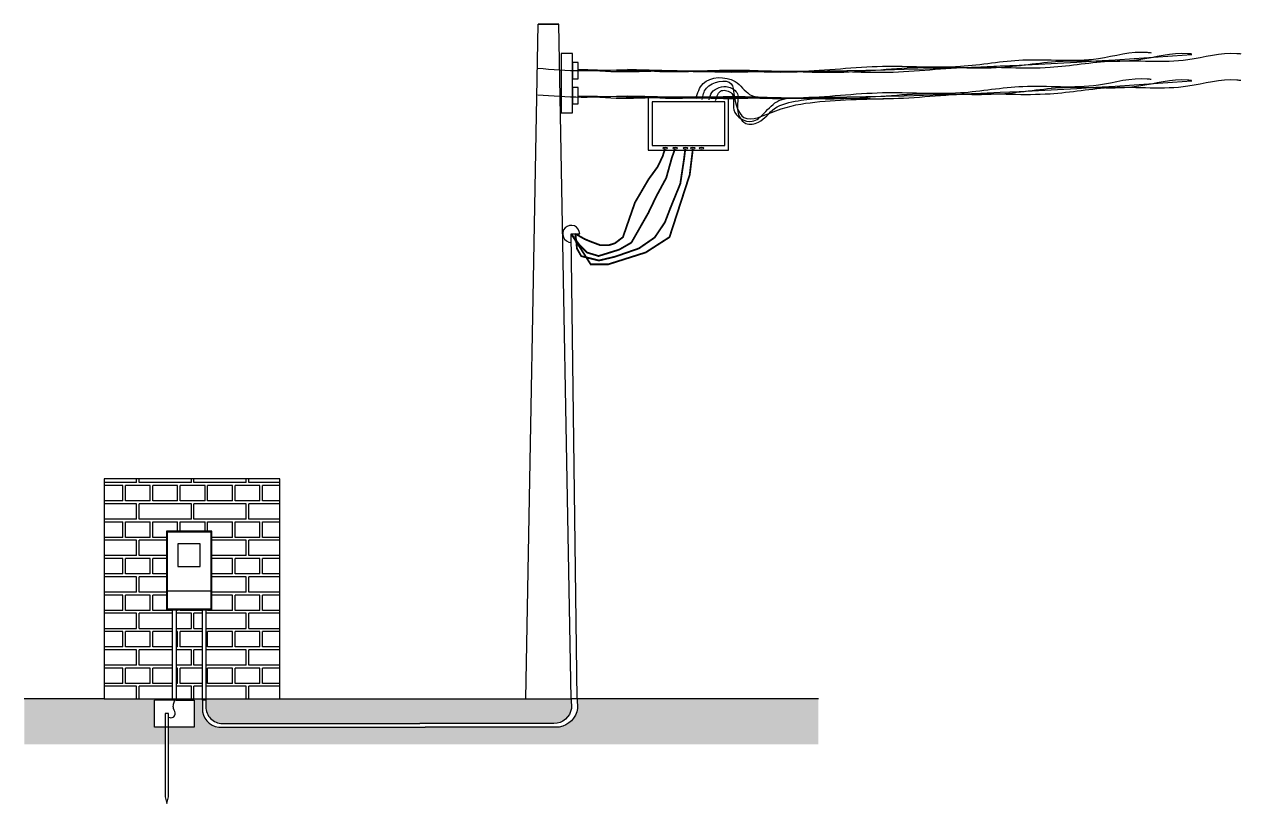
# Model space of a CAD drawing. Header units: inches. Extents: x 131 to 82119, y 71 to 16923.
# Drawn here: x 2966.87 to 2980.4, y 1199.93 to 1208.6 of the extents above.
import ezdxf

# ---------------------------------------------------------------- set-up
doc = ezdxf.new("R2010")
doc.units = ezdxf.units.IN
doc.header["$MEASUREMENT"] = 0

msp = doc.modelspace()

# ---------------------------------------------------------------- hatches: boundary and pattern name
h = msp.add_hatch()
h.set_pattern_fill('AR-BRELM', color=256, scale=0.003, style=0)
h.set_pattern_definition([(0, (0, 0), (0, 0.406452), [0.581025, -0.028575]), (0, (0, 0.17145), (0, 0.406452), [0.581025, -0.028575]), (0, (0.1524, 0.20323), (0, 0.406452), [0.276225, -0.028575]), (0, (0.1524, 0.37468), (0, 0.406452), [0.276225, -0.028575]), (90, (0, 0), (-0.6096, 4e-17), [0.17145, -0.2350008]), (90, (-0.0286, 0), (-0.6096, 4e-17), [0.17145, -0.2350008]), (90, (0.1524, 0.20323), (-0.3048, 2e-17), [0.17145, -0.2350008]), (90, (0.12383, 0.20323), (-0.3048, 2e-17), [0.17145, -0.2350008])])
h.paths.add_polyline_path([(2968.952, 1202.086), (2968.886, 1202.086), (2968.886, 1201.095), (2969.709, 1201.095), (2969.709, 1203.545), (2967.752, 1203.545), (2967.752, 1201.095), (2968.515, 1201.095), (2968.515, 1202.086), (2968.446, 1202.086), (2968.446, 1202.96), (2968.952, 1202.96)])
h.paths.add_polyline_path([(2968.846, 1202.086), (2968.554, 1202.086), (2968.554, 1201.095), (2968.846, 1201.095)], flags=17)
h = msp.add_hatch()
h.set_pattern_fill('SACNCR', color=256, scale=0.03, style=0)
h.set_pattern_definition([(45, (0, 0), (-0.0505139407, 0.0505139407), []), (45, (0.050514, 0), (-0.0505139407, 0.0505139407), [0, -0.0714375])])
h.paths.add_polyline_path([(2975.702, 1200.588), (2975.702, 1201.095), (2973.017, 1201.095), (2973.02, 1200.988, -0.329299), (2972.817, 1200.78), (2971.325, 1200.78), (2969.028, 1200.78, -0.401214), (2968.846, 1200.988), (2968.846, 1201.079), (2968.846, 1201.095), (2968.554, 1201.095), (2968.554, 1201.079), (2968.754, 1201.079), (2968.754, 1200.779), (2968.468, 1200.779), (2968.468, 1200.588)])
h.paths.add_polyline_path([(2968.315, 1200.779), (2968.315, 1201.079), (2968.515, 1201.079), (2968.515, 1201.095), (2967.752, 1201.095), (2966.865, 1201.095), (2966.865, 1200.588), (2968.434, 1200.588), (2968.434, 1200.779)])
h.paths.add_polyline_path([(2972.757, 1200.82, 0.378161), (2972.952, 1200.988), (2972.95, 1201.095), (2972.445, 1201.095), (2969.709, 1201.095), (2968.886, 1201.095), (2968.886, 1201.079), (2968.886, 1200.988, 0.414235), (2969.088, 1200.82), (2971.265, 1200.82)], flags=16)

# ---------------------------------------------------------------- linework, layer by layer
for p, q in [((2972.95, 1206.271), (2973.045, 1206.271)), ((2968.944, 1202.291), (2968.453, 1202.291)), ((2968.315, 1200.779), (2968.315, 1201.079)), ((2968.554, 1201.079), (2968.754, 1201.079)), ((2968.754, 1201.079), (2968.754, 1200.779)), ((2972.445, 1201.095), (2972.95, 1201.095)), ((2968.434, 1200.929), (2968.434, 1200.003)), ((2968.468, 1200.929), (2968.434, 1200.929)), ((2968.468, 1200.003), (2968.468, 1200.929)), ((2968.754, 1200.779), (2968.315, 1200.779))]:
    msp.add_line(p, q)
for points in [[(2969.709, 1201.095), (2972.445, 1201.095), (2972.581, 1208.604), (2972.813, 1208.604)], [(2975.702, 1201.095), (2972.95, 1201.095), (2972.813, 1208.604), (2972.581, 1208.604)], [(2973.017, 1201.095), (2972.95, 1206.271)], [(2967.752, 1201.095), (2966.865, 1201.095)], [(2968.515, 1201.079), (2968.315, 1201.079)], [(2968.434, 1200.003), (2968.451, 1199.927), (2968.468, 1200.003)]]:
    msp.add_lwpolyline(points)
for points in [[(2972.837, 1208.278), (2972.837, 1207.617), (2972.965, 1207.617), (2972.965, 1208.278)], [(2972.965, 1208.179), (2972.965, 1207.998), (2973.028, 1207.998), (2973.028, 1208.179)], [(2972.965, 1207.899), (2972.965, 1207.718), (2973.028, 1207.718), (2973.028, 1207.899)], [(2973.807, 1207.792), (2973.807, 1207.202), (2974.7, 1207.202), (2974.7, 1207.792)], [(2973.851, 1207.739), (2973.851, 1207.254), (2974.658, 1207.254), (2974.658, 1207.739)], [(2969.709, 1201.095), (2969.709, 1203.545), (2967.752, 1203.545), (2967.752, 1201.095)], [(2968.446, 1202.96), (2968.446, 1202.086), (2968.952, 1202.086), (2968.952, 1202.96)], [(2968.455, 1202.95), (2968.455, 1202.097), (2968.944, 1202.097), (2968.944, 1202.95)], [(2968.573, 1202.818), (2968.573, 1202.569), (2968.822, 1202.569), (2968.822, 1202.818)], [(2968.554, 1202.086), (2968.554, 1201.079), (2968.515, 1201.079), (2968.515, 1202.086)], [(2968.886, 1202.086), (2968.886, 1201.079), (2968.846, 1201.079), (2968.846, 1202.086)]]:
    msp.add_lwpolyline(points, close=True)
at = {"const_width": 0.02}
for points in [[(2974.108, 1207.224), (2974.07, 1207.117), (2974.008, 1206.894), (2973.898, 1206.69), (2973.808, 1206.503), (2973.62, 1206.173), (2973.484, 1206.095), (2973.255, 1206.024), (2973.126, 1206.063), (2973.045, 1206.144), (2972.95, 1206.271)], [(2974.305, 1207.224), (2974.269, 1206.928), (2974.044, 1206.234), (2973.78, 1206.064), (2973.364, 1205.932), (2973.167, 1205.932), (2973.059, 1206.102), (2972.95, 1206.271)], [(2973.996, 1207.224), (2973.967, 1207.131), (2973.91, 1207.014), (2973.811, 1206.878), (2973.66, 1206.62), (2973.573, 1206.37), (2973.526, 1206.234), (2973.437, 1206.166), (2973.367, 1206.144), (2973.276, 1206.144), (2973.19, 1206.176), (2973.103, 1206.211), (2972.997, 1206.271)], [(2974.221, 1207.224), (2974.205, 1207.097), (2974.164, 1206.828), (2974.055, 1206.561), (2973.993, 1206.399), (2973.879, 1206.23), (2973.704, 1206.109), (2973.437, 1206.016), (2973.259, 1205.974), (2973.062, 1206.023), (2973.015, 1206.106), (2972.997, 1206.271)]]:
    msp.add_lwpolyline(points, dxfattribs=at)
for points in [[(2968.846, 1201.079), (2968.846, 1200.988, 0.401214), (2969.028, 1200.78), (2971.325, 1200.78)], [(2968.886, 1201.079), (2968.886, 1200.988, 0.414235), (2969.088, 1200.82), (2971.265, 1200.82)], [(2972.95, 1201.095), (2972.952, 1200.988, -0.378161), (2972.757, 1200.82), (2971.265, 1200.82)], [(2973.017, 1201.095), (2973.02, 1200.988, -0.329299), (2972.817, 1200.78), (2971.325, 1200.78)]]:
    msp.add_lwpolyline(points, format="xyb")
for centre, radius, start, end in [((2974.837, 1274.206), 66.128, 268.43273, 274.35143), ((2974.837, 1273.912), 66.128, 268.43273, 274.35143), ((2972.95, 1206.271), 0.0947, 0, 270.7485)]:
    msp.add_arc(centre, radius, start, end)
for centre in [(2973.996, 1207.224), (2974.108, 1207.224), (2974.221, 1207.224), (2974.305, 1207.224), (2974.401, 1207.224)]:
    msp.add_ellipse(centre, major_axis=(0.0254, 0), ratio=0.453382)
for points in [[(2972.578, 1208.115), (2973.062, 1208.088), (2973.583, 1208.099), (2974.334, 1208.085), (2974.687, 1208.094), (2975.476, 1208.082), (2976.415, 1208.137), (2977.281, 1208.137), (2977.975, 1208.207), (2978.816, 1208.223), (2979.36, 1208.292), (2979.402, 1208.287)], [(2973.028, 1208.103), (2973.512, 1208.077), (2974.034, 1208.088), (2974.784, 1208.073), (2975.137, 1208.082), (2975.927, 1208.07), (2976.866, 1208.126), (2977.732, 1208.126), (2978.425, 1208.195), (2979.266, 1208.212), (2979.81, 1208.28), (2979.853, 1208.276)], [(2973.575, 1208.103), (2974.059, 1208.077), (2974.58, 1208.088), (2975.331, 1208.073), (2975.684, 1208.082), (2976.473, 1208.07), (2977.412, 1208.126), (2978.278, 1208.126), (2978.972, 1208.195), (2979.813, 1208.212), (2980.357, 1208.28), (2980.4, 1208.276)], [(2972.578, 1207.82), (2973.062, 1207.794), (2973.583, 1207.805), (2974.334, 1207.79), (2974.687, 1207.8), (2975.476, 1207.787), (2976.415, 1207.843), (2977.281, 1207.843), (2977.975, 1207.913), (2978.816, 1207.929), (2979.36, 1207.998), (2979.402, 1207.993)], [(2973.028, 1207.809), (2973.512, 1207.782), (2974.034, 1207.793), (2974.784, 1207.779), (2975.137, 1207.788), (2975.927, 1207.776), (2976.866, 1207.831), (2977.732, 1207.831), (2978.425, 1207.901), (2979.266, 1207.917), (2979.81, 1207.986), (2979.853, 1207.981)], [(2973.575, 1207.809), (2974.059, 1207.782), (2974.58, 1207.793), (2975.331, 1207.779), (2975.684, 1207.788), (2976.473, 1207.776), (2977.412, 1207.831), (2978.278, 1207.831), (2978.972, 1207.901), (2979.813, 1207.917), (2980.357, 1207.986), (2980.4, 1207.981)], [(2974.337, 1207.776), (2974.418, 1207.943), (2974.773, 1207.967), (2974.936, 1207.824), (2975.246, 1207.788)], [(2974.408, 1207.766), (2974.454, 1207.891), (2974.732, 1207.94), (2974.761, 1207.828), (2974.872, 1207.568), (2975.227, 1207.641), (2975.663, 1207.737), (2976.595, 1207.78)], [(2974.485, 1207.762), (2974.516, 1207.843), (2974.703, 1207.905), (2974.799, 1207.831), (2974.799, 1207.687), (2974.893, 1207.501), (2975.034, 1207.515), (2975.213, 1207.665), (2975.477, 1207.753), (2975.725, 1207.785)], [(2974.557, 1207.754), (2974.623, 1207.865), (2974.736, 1207.834), (2974.761, 1207.65), (2974.963, 1207.524), (2975.097, 1207.614), (2975.262, 1207.754), (2975.486, 1207.783)], [(2968.468, 1200.889), (2968.522, 1200.889), (2968.544, 1200.924), (2968.526, 1200.985), (2968.526, 1201.036), (2968.543, 1201.079)]]:
    msp.add_spline(points, degree=3)

doc.saveas('drawing.dxf')
